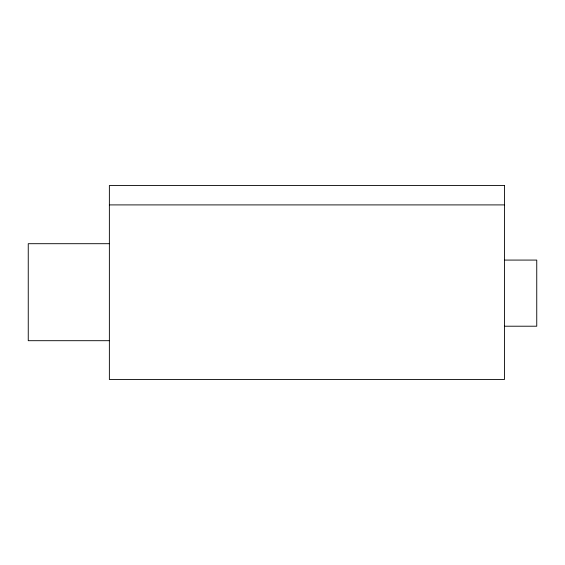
<?xml version="1.0" encoding="UTF-8"?>
<svg xmlns="http://www.w3.org/2000/svg" width="565" height="565" viewBox="0 0 565 565"><rect width="100%" height="100%" fill="white"/><g stroke="black" fill="none" stroke-linecap="round" stroke-linejoin="round"><path stroke-width="0.85" d="M109.37 204.904L504.46 204.904M109.37 243.699L28.25 243.699L28.257 340.695L109.37 340.695M504.46 260.077L536.75 260.077L536.75 326.21L504.46 326.21M504.46 185.504L109.37 185.504L109.37 379.496L504.46 379.496L504.46 185.504"/></g></svg>
